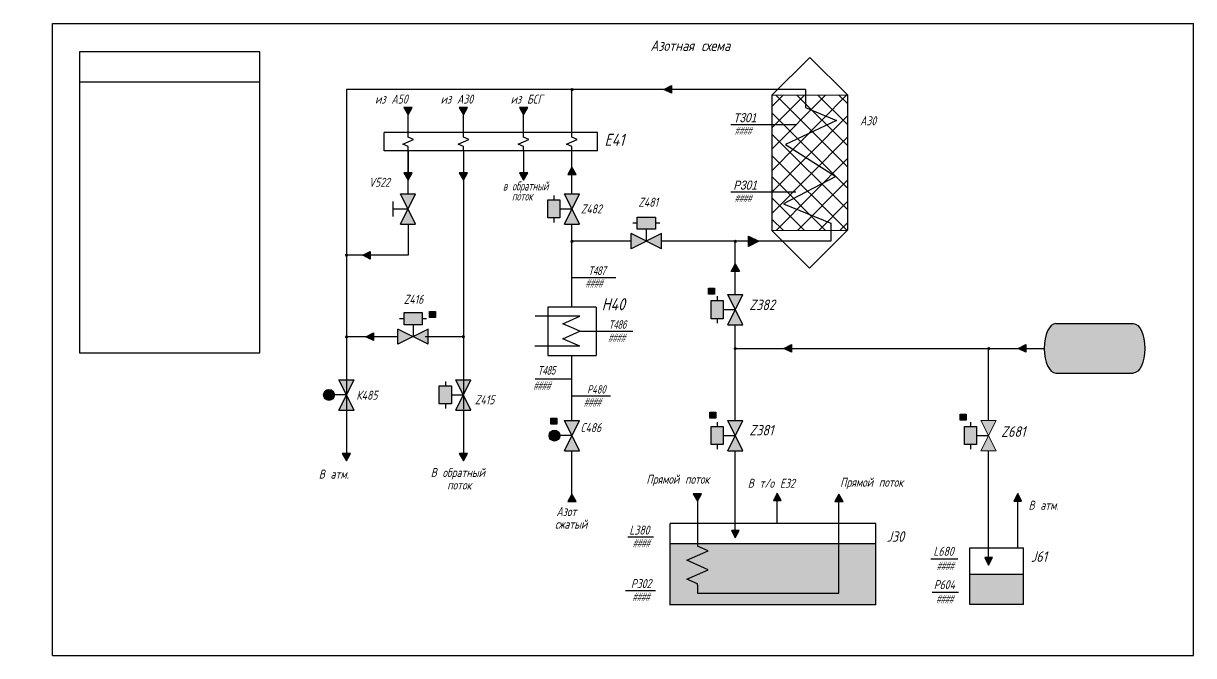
# Model space of a CAD drawing. Header units: millimetres. Extents: x 2381 to 4712, y 775 to 1681.
# Drawn here: x 3427.2 to 3816.2, y 1189.9 to 1399.9 of the extents above; entities that cross this region are included whole.
import ezdxf

# ---------------------------------------------------------------- set-up
doc = ezdxf.new("R2010")
doc.units = ezdxf.units.MM
for name, color, linetype in [('razm', 3, 'Continuous'), ('shtrih', 3, 'Continuous'), ('TONKIE', 5, 'Continuous')]:
    doc.layers.add(name, color=color, linetype=linetype)
for name, color, linetype, lineweight in [('аппар и маш', 7, 'Continuous', 20), ('арматура', 7, 'Continuous', 40), ('неосн технол гел лин и арм', 2, 'Continuous', 25), ('температура', 232, 'Continuous', 25)]:
    doc.layers.add(name, color=color, linetype=linetype, lineweight=lineweight)
doc.styles.add('razmer', font='txt.shx', dxfattribs={"width": 0.8, "oblique": 15})
doc.styles.get("Standard").update_dxf_attribs({"font": 'arial.ttf'})

msp = doc.modelspace()

# ---------------------------------------------------------------- hatches: boundary and pattern name
h = msp.add_hatch(color=256)
h.dxf.hatch_style = 1
h.paths.add_polyline_path([(3553.67, 1371.93), (3555.06, 1369.51), (3556.46, 1371.93)])
h = msp.add_hatch(color=256)
h.dxf.hatch_style = 1
h.paths.add_polyline_path([(3572.06, 1371.93), (3573.45, 1369.51), (3574.85, 1371.93)])
h = msp.add_hatch(color=6)
h.dxf.hatch_style = 1
h.paths.add_polyline_path([(3592.06, 1371.93), (3593.46, 1369.51), (3594.85, 1371.93)])
h = msp.add_hatch(color=256)
h.dxf.hatch_style = 1
h.paths.add_polyline_path([(3553.67, 1350.19), (3555.06, 1347.77), (3556.46, 1350.19)])
h = msp.add_hatch(color=256)
h.dxf.hatch_style = 1
h.paths.add_polyline_path([(3572.06, 1350.19), (3573.45, 1347.77), (3574.85, 1350.19)])
h = msp.add_hatch(color=6)
h.dxf.hatch_style = 1
h.paths.add_polyline_path([(3592.06, 1350.19), (3593.46, 1347.77), (3594.85, 1350.19)])
h = msp.add_hatch(color=256)
h.dxf.hatch_style = 1
h.paths.add_polyline_path([(3557.58, 1343.25), (3552.54, 1343.25), (3555.06, 1338.21)])
h.paths.add_polyline_path([(3555.06, 1338.21), (3552.54, 1333.17), (3557.58, 1333.17)])
h = msp.add_hatch(color=256)
h.dxf.hatch_style = 1
h.paths.add_polyline_path([(3607.01, 1343.29), (3609.53, 1338.25), (3612.05, 1343.29)])
h.paths.add_polyline_path([(3609.53, 1338.25), (3607.01, 1333.21), (3612.05, 1333.21)])
h = msp.add_hatch(color=255)
h.dxf.hatch_style = 1
h.paths.add_polyline_path([(3605.53, 1341.25), (3601.53, 1341.25), (3601.53, 1335.25), (3605.53, 1335.25), (3605.53, 1339.25)])
h = msp.add_hatch(color=255)
h.dxf.hatch_style = 1
h.paths.add_polyline_path([(3637.27, 1335.53), (3631.27, 1335.53), (3631.27, 1331.53), (3635.27, 1331.53), (3637.27, 1331.53)])
h.paths.add_polyline_path([(3559.73, 1303.79), (3553.73, 1303.79), (3553.73, 1299.79), (3557.73, 1299.79), (3559.73, 1299.79)])
h.paths.add_polyline_path([(3202.51, 1290.62), (3196.51, 1290.62), (3196.51, 1286.62), (3200.51, 1286.62), (3202.51, 1286.62)])
h = msp.add_hatch(color=2)
edge = h.paths.add_edge_path()
edge.add_arc((3534.6, 1322.9), 0.55, 0, 360)
h = msp.add_hatch(color=256)
h.dxf.hatch_style = 1
h.paths.add_polyline_path([(3542.51, 1324.12), (3539.99, 1322.85), (3542.51, 1321.57)])
h = msp.add_hatch(color=256)
h.dxf.hatch_style = 1
h.paths.add_polyline_path([(3654.96, 1311.97), (3654.96, 1309.97), (3656.96, 1309.97), (3656.96, 1311.97)])
h = msp.add_hatch(color=255)
h.dxf.hatch_style = 1
h.paths.add_polyline_path([(3659.84, 1307.79), (3655.84, 1307.79), (3655.84, 1301.79), (3659.84, 1301.79), (3659.84, 1305.79)])
h = msp.add_hatch(color=256)
h.dxf.hatch_style = 1
h.paths.add_polyline_path([(3663.84, 1304.79), (3666.36, 1309.83), (3661.32, 1309.83)])
h.paths.add_polyline_path([(3661.32, 1299.75), (3666.36, 1299.75), (3663.84, 1304.79)])
h = msp.add_hatch(color=3)
h.dxf.hatch_style = 1
h.paths.add_polyline_path([(3564.14, 1304.23), (3562.14, 1304.23), (3562.14, 1302.23), (3564.14, 1302.23)])
h = msp.add_hatch(color=2)
edge = h.paths.add_edge_path()
edge.add_arc((3534.6, 1295.73), 0.55, 0, 360)
h = msp.add_hatch(color=256)
h.dxf.hatch_style = 1
h.paths.add_polyline_path([(3543.57, 1297.06), (3541.05, 1295.79), (3543.57, 1294.51)])
h = msp.add_hatch(color=256)
h.dxf.hatch_style = 1
h.paths.add_polyline_path([(3551.69, 1293.27), (3556.73, 1295.79), (3551.69, 1298.31)])
h.paths.add_polyline_path([(3556.73, 1295.79), (3561.77, 1293.27), (3561.77, 1298.31)])
h = msp.add_hatch(color=256)
edge = h.paths.add_edge_path()
edge.add_arc((3573.42, 1295.78), 0.55, 0, 360)
h = msp.add_hatch(color=256)
h.dxf.hatch_style = 1
h.paths.add_polyline_path([(3570.93, 1281.49), (3573.45, 1276.45), (3575.97, 1281.49)])
h.paths.add_polyline_path([(3575.97, 1271.41), (3573.45, 1276.45), (3570.93, 1271.41)])
h = msp.add_hatch(color=255)
h.dxf.hatch_style = 1
h.paths.add_polyline_path([(3530.57, 1276.45, 1), (3526.97, 1276.45, 1)])
h = msp.add_hatch(color=255)
h.dxf.hatch_style = 1
h.paths.add_polyline_path([(3569.45, 1279.45), (3565.45, 1279.45), (3565.45, 1273.45), (3569.45, 1273.45), (3569.45, 1277.45)])
h = msp.add_hatch(color=3)
h.dxf.hatch_style = 1
h.paths.add_polyline_path([(3604.51, 1268.78), (3602.51, 1268.78), (3602.51, 1266.78), (3604.51, 1266.78)])
h = msp.add_hatch(color=3)
h.dxf.hatch_style = 1
h.paths.add_polyline_path([(3657.33, 1270.76), (3655.33, 1270.76), (3655.33, 1268.76), (3657.33, 1268.76)])
h = msp.add_hatch(color=3)
h.dxf.hatch_style = 1
h.paths.add_polyline_path([(3740.6, 1270.11), (3738.6, 1270.11), (3738.6, 1268.11), (3740.6, 1268.11)])
h = msp.add_hatch(color=255)
h.dxf.hatch_style = 1
h.paths.add_polyline_path([(3605.53, 1262.94, 1), (3601.93, 1262.94, 1)])
h = msp.add_hatch(color=255)
h.dxf.hatch_style = 1
h.paths.add_polyline_path([(3659.84, 1265.94), (3655.84, 1265.94), (3655.84, 1259.94), (3659.84, 1259.94), (3659.84, 1263.94)])
h = msp.add_hatch(color=255)
h.dxf.hatch_style = 1
h.paths.add_polyline_path([(3744.05, 1265.94), (3740.05, 1265.94), (3740.05, 1259.94), (3744.05, 1259.94), (3744.05, 1263.94)])
h = msp.add_hatch(color=256)
h.dxf.hatch_style = 1
h.paths.add_polyline_path([(3745.53, 1267.98), (3748.05, 1262.94), (3750.57, 1267.98)])
h.paths.add_polyline_path([(3750.57, 1257.9), (3748.05, 1262.94), (3745.53, 1257.9)])
h = msp.add_hatch(color=256)
h.dxf.hatch_style = 1
h.paths.add_polyline_path([(3609.53, 1262.94), (3607.01, 1257.9), (3612.05, 1257.9)])
h = msp.add_hatch(color=256)
h.dxf.hatch_style = 1
h.paths.add_polyline_path([(3534.57, 1254.62), (3535.97, 1257.04), (3533.18, 1257.04)])
h = msp.add_hatch(color=6)
h.dxf.hatch_style = 1
h.paths.add_polyline_path([(3573.45, 1254.62), (3574.85, 1257.04), (3572.06, 1257.04)])
at = {"layer": 'shtrih'}
h = msp.add_hatch(color=256, dxfattribs=at)
h.dxf.hatch_style = 1
h.paths.add_polyline_path([(3629.23, 1330.05), (3629.23, 1325.01), (3634.27, 1327.53)])
h.paths.add_polyline_path([(3634.27, 1327.53), (3639.31, 1325.01), (3639.31, 1330.05)])
h = msp.add_hatch(color=256, dxfattribs=at)
h.dxf.hatch_style = 1
h.paths.add_polyline_path([(3537.09, 1281.49), (3532.05, 1281.49), (3534.57, 1276.45)])
h.paths.add_polyline_path([(3537.09, 1271.41), (3534.57, 1276.45), (3532.05, 1271.41)])
h = msp.add_hatch(color=256, dxfattribs=at)
h.dxf.hatch_style = 1
h.paths.add_polyline_path([(3607.01, 1267.98), (3609.53, 1262.94), (3612.05, 1267.98)])
h = msp.add_hatch(color=256, dxfattribs=at)
h.dxf.hatch_style = 1
h.paths.add_polyline_path([(3663.84, 1262.94), (3666.36, 1267.98), (3661.32, 1267.98)])
h.paths.add_polyline_path([(3663.84, 1262.94), (3661.32, 1257.9), (3666.36, 1257.9)])
at = {"layer": 'TONKIE'}
h = msp.add_hatch(color=256, dxfattribs=at)
h.dxf.hatch_style = 1
h.paths.add_polyline_path([(3651.25, 1241.22), (3652.65, 1243.64), (3649.86, 1243.64)])
h = msp.add_hatch(color=256, dxfattribs=at)
h.dxf.hatch_style = 1
h.paths.add_polyline_path([(3698.31, 1243.51), (3696.91, 1241.09), (3699.7, 1241.09)])
at = {"layer": 'неосн технол гел лин и арм'}
h = msp.add_hatch(color=256, dxfattribs=at)
h.dxf.hatch_style = 1
h.paths.add_polyline_path([(3665.23, 1317.46), (3663.84, 1319.88), (3662.44, 1317.46)])
h = msp.add_hatch(color=256, dxfattribs=at)
edge = h.paths.add_edge_path()
edge.add_ellipse((3796.13, 1291.92), major_axis=(0, -8.22), ratio=0.470085, start_angle=0, end_angle=180)
edge.add_line((3796.13, 1300.14), (3770.42, 1300.14))
edge.add_ellipse((3770.42, 1291.92), major_axis=(0, -8.22), ratio=0.470085, start_angle=180, end_angle=360)
edge.add_line((3770.42, 1283.7), (3796.13, 1283.7))
h = msp.add_hatch(color=256, dxfattribs=at)
edge = h.paths.add_edge_path()
edge.add_arc((3663.81, 1291.86), 0.55, 180, 540, ccw=False)
h = msp.add_hatch(color=256, dxfattribs=at)
h.dxf.hatch_style = 1
h.paths.add_polyline_path([(3682.48, 1290.64), (3682.48, 1293.2), (3679.96, 1291.92)])
h = msp.add_hatch(color=256, dxfattribs=at)
edge = h.paths.add_edge_path()
edge.add_arc((3748.12, 1291.86), 0.55, 180, 540, ccw=False)
h = msp.add_hatch(color=256, dxfattribs=at)
h.dxf.hatch_style = 1
h.paths.add_polyline_path([(3760.44, 1290.64), (3760.44, 1293.2), (3757.92, 1291.92)])
h = msp.add_hatch(color=256, dxfattribs=at)
h.dxf.hatch_style = 1
h.paths.add_polyline_path([(3610.93, 1241.07), (3609.53, 1243.49), (3608.14, 1241.07)])
h = msp.add_hatch(color=256, dxfattribs=at)
h.dxf.hatch_style = 1
h.paths.add_polyline_path([(3679.08, 1241.35), (3677.79, 1243.87), (3676.52, 1241.35)])
h = msp.add_hatch(color=256, dxfattribs=at)
h.dxf.hatch_style = 1
h.paths.add_polyline_path([(3756.5, 1241.21), (3759.05, 1241.21), (3757.77, 1243.73)])
for points in [[(3662.56, 1231.48), (3665.11, 1231.48), (3663.84, 1228.96)], [(3748.05, 1219.91), (3746.77, 1222.43), (3749.32, 1222.43)], [(3759.66, 1206.87), (3759.66, 1216.85), (3741.79, 1216.85), (3741.79, 1206.87)]]:
    msp.add_hatch(color=256, dxfattribs=at).paths.add_polyline_path(points)
h = msp.add_hatch(color=256, dxfattribs=at)
h.paths.add_polyline_path([(3698.31, 1227.05), (3651.25, 1227.05), (3651.25, 1226.21), (3654.8, 1224.65), (3647.71, 1221.52), (3654.8, 1218.39), (3647.71, 1215.26), (3651.25, 1213.69), (3651.25, 1213.27), (3651.25, 1210.62), (3698.31, 1210.62)], flags=17)
h.paths.add_polyline_path([(3654.8, 1224.65), (3651.25, 1226.21), (3651.25, 1227.05), (3642.16, 1227.05), (3642.16, 1206.78), (3710.61, 1206.78), (3710.61, 1227.05), (3698.31, 1227.05), (3698.31, 1210.62), (3651.25, 1210.62), (3651.25, 1213.27), (3651.25, 1213.69), (3647.71, 1215.26), (3654.8, 1218.39), (3647.71, 1221.52)])
at = {"layer": 'температура'}
h = msp.add_hatch(color=2, dxfattribs=at)
edge = h.paths.add_edge_path()
edge.add_arc((3609.56, 1377.87), 0.55, 0, 360)
h = msp.add_hatch(color=2, dxfattribs=at)
h.dxf.hatch_style = 1
h.paths.add_polyline_path([(3640.11, 1377.94), (3642.63, 1376.65), (3642.63, 1379.21)])
h = msp.add_hatch(color=7, dxfattribs=at)
h.dxf.hatch_style = 1
h.paths.add_polyline_path([(3609.53, 1352.08), (3608.14, 1349.67), (3610.93, 1349.67)])
h = msp.add_hatch(color=7, dxfattribs=at)
edge = h.paths.add_edge_path()
edge.add_arc((3609.56, 1327.47), 0.55, 0, 360)
h = msp.add_hatch(color=2, dxfattribs=at)
edge = h.paths.add_edge_path()
edge.add_arc((3663.86, 1327.47), 0.55, 0, 360)
h = msp.add_hatch(color=2, dxfattribs=at)
h.dxf.hatch_style = 1
h.paths.add_polyline_path([(3668.26, 1329.25), (3668.26, 1325.81), (3671.71, 1327.53)])

# ---------------------------------------------------------------- linework, layer by layer
for p, q in [((3436.89, 1399.87), (3816.21, 1399.87)), ((3436.89, 1189.87), (3436.89, 1399.87)), ((3816.21, 1189.87), (3816.21, 1399.87)), ((3505.8, 1390.39), (3445.8, 1390.39)), ((3445.8, 1390.39), (3445.8, 1290.39)), ((3505.8, 1290.39), (3505.8, 1390.39)), ((3676.04, 1375.99), (3688.64, 1388.59)), ((3701.1, 1376.14), (3688.64, 1388.59)), ((3505.8, 1380.39), (3445.8, 1380.39)), ((3676.04, 1350.94), (3700.94, 1376.14)), ((3676.04, 1375.99), (3701.1, 1376.14)), ((3676.04, 1358.05), (3693.87, 1376.09)), ((3676.04, 1365.16), (3686.8, 1376.05)), ((3676.04, 1372.28), (3679.73, 1376.01)), ((3676.04, 1375.99), (3676.04, 1331.03)), ((3677.3, 1376), (3701.1, 1352.2)), ((3684.33, 1376.04), (3701.1, 1359.27)), ((3691.27, 1376.08), (3701.1, 1366.25)), ((3698.21, 1376.12), (3701.1, 1373.23)), ((3701.1, 1376.14), (3701.1, 1331.17)), ((3555.06, 1363.69), (3555.06, 1369.51)), ((3573.45, 1363.69), (3573.45, 1369.51)), ((3676.04, 1370.18), (3701.1, 1345.13)), ((3662.34, 1366.35), (3683.94, 1366.35)), ((3676.04, 1343.82), (3701.1, 1369.18)), ((3618.03, 1363.69), (3547.09, 1363.69)), ((3547.09, 1357.52), (3547.09, 1363.69)), ((3555.06, 1362.09), (3555.06, 1363.69)), ((3556.85, 1361.3), (3555.06, 1362.09)), ((3573.45, 1362.09), (3573.45, 1363.69)), ((3575.24, 1361.3), (3573.45, 1362.09)), ((3618.03, 1357.52), (3618.03, 1363.69)), ((3676.04, 1363.11), (3701.1, 1338.05)), ((3676.04, 1363.11), (3701.1, 1338.05)), ((3676.04, 1336.71), (3701.1, 1362.07)), ((3553.31, 1359.74), (3556.85, 1361.3)), ((3555.06, 1358.96), (3553.31, 1359.74)), ((3555.06, 1357.52), (3555.06, 1358.96)), ((3571.7, 1359.74), (3575.24, 1361.3)), ((3573.45, 1358.96), (3571.7, 1359.74)), ((3573.45, 1357.52), (3573.45, 1358.96)), ((3618.03, 1357.52), (3547.09, 1357.52)), ((3555.06, 1357.52), (3555.06, 1350.19)), ((3555.06, 1343.25), (3555.06, 1357.52)), ((3573.45, 1357.52), (3573.45, 1350.19)), ((3676.04, 1356.04), (3700.91, 1331.17)), ((3677.46, 1331.03), (3701.1, 1354.95)), ((3573.45, 1347.77), (3573.45, 1271.74)), ((3676.04, 1348.97), (3693.88, 1331.13)), ((3684.53, 1331.08), (3701.1, 1347.84)), ((3557.58, 1333.17), (3552.54, 1343.25)), ((3552.54, 1333.17), (3557.58, 1343.25)), ((3552.54, 1343.25), (3557.58, 1343.25)), ((3607.01, 1333.21), (3612.05, 1343.29)), ((3612.05, 1333.21), (3607.01, 1343.29)), ((3607.01, 1343.29), (3612.05, 1343.29)), ((3662.34, 1343.95), (3683.94, 1343.95)), ((3550.06, 1335.71), (3550.06, 1340.71)), ((3601.53, 1335.25), (3601.53, 1341.25)), ((3601.53, 1341.25), (3605.53, 1341.25)), ((3605.53, 1341.25), (3605.53, 1339.25)), ((3605.53, 1339.25), (3605.53, 1335.25)), ((3676.04, 1341.9), (3686.85, 1331.09)), ((3691.6, 1331.12), (3701.1, 1340.73)), ((3555.06, 1338.21), (3550.06, 1338.21)), ((3605.53, 1335.25), (3601.53, 1335.25)), ((3605.53, 1338.25), (3609.53, 1338.25)), ((3631.27, 1331.53), (3631.27, 1335.53)), ((3631.27, 1335.53), (3637.27, 1335.53)), ((3637.27, 1335.53), (3637.27, 1331.53)), ((3676.04, 1334.83), (3679.82, 1331.05)), ((3552.54, 1333.17), (3557.58, 1333.17)), ((3555.06, 1333.17), (3555.06, 1322.85)), ((3607.01, 1333.21), (3612.05, 1333.21)), ((3635.27, 1331.53), (3631.27, 1331.53)), ((3634.27, 1331.53), (3634.27, 1327.53)), ((3637.27, 1331.53), (3635.27, 1331.53)), ((3676.04, 1331.03), (3701.1, 1331.17)), ((3676.04, 1331.03), (3688.49, 1318.57)), ((3701.1, 1331.17), (3688.49, 1318.57)), ((3698.67, 1331.16), (3701.1, 1333.61)), ((3639.31, 1325.01), (3629.23, 1330.05)), ((3629.23, 1325.01), (3629.23, 1330.05)), ((3639.31, 1330.05), (3629.23, 1325.01)), ((3639.31, 1325.01), (3639.31, 1330.05)), ((3555.06, 1322.85), (3534.57, 1322.85)), ((3539.99, 1322.85), (3542.51, 1324.12)), ((3542.51, 1321.57), (3539.99, 1322.85)), ((3542.51, 1324.12), (3542.51, 1321.57)), ((3609.53, 1315.49), (3624.12, 1315.49)), ((3654.96, 1309.97), (3654.96, 1311.97)), ((3654.96, 1311.97), (3656.96, 1311.97)), ((3656.96, 1311.97), (3656.96, 1309.97)), ((3656.96, 1309.97), (3654.96, 1309.97)), ((3655.84, 1301.79), (3655.84, 1307.79)), ((3655.84, 1307.79), (3659.84, 1307.79)), ((3659.84, 1307.79), (3659.84, 1305.79)), ((3666.36, 1299.75), (3661.32, 1309.83)), ((3661.32, 1299.75), (3666.36, 1309.83)), ((3661.32, 1309.83), (3666.36, 1309.83)), ((3553.73, 1299.79), (3553.73, 1303.79)), ((3553.73, 1303.79), (3559.73, 1303.79)), ((3559.73, 1303.79), (3559.73, 1299.79)), ((3562.14, 1302.23), (3562.14, 1304.23)), ((3562.14, 1304.23), (3564.14, 1304.23)), ((3564.14, 1304.23), (3564.14, 1302.23)), ((3617.59, 1305.64), (3601.48, 1305.64)), ((3601.48, 1305.64), (3601.48, 1289.53)), ((3617.59, 1305.64), (3617.59, 1289.53)), ((3659.84, 1305.79), (3659.84, 1301.79)), ((3659.84, 1304.79), (3663.84, 1304.79)), ((3663.84, 1304.79), (3663.84, 1304.79)), ((3557.73, 1299.79), (3553.73, 1299.79)), ((3556.73, 1299.79), (3556.73, 1295.79)), ((3559.73, 1299.79), (3557.73, 1299.79)), ((3564.14, 1302.23), (3562.14, 1302.23)), ((3659.84, 1301.79), (3655.84, 1301.79)), ((3661.32, 1299.75), (3666.36, 1299.75)), ((3770.42, 1300.14), (3796.13, 1300.14)), ((3551.69, 1295.79), (3534.57, 1295.79)), ((3541.05, 1295.79), (3543.57, 1297.06)), ((3543.57, 1294.51), (3541.05, 1295.79)), ((3543.57, 1297.06), (3543.57, 1294.51)), ((3551.69, 1293.27), (3551.69, 1298.31)), ((3561.77, 1298.31), (3551.69, 1293.27)), ((3561.77, 1293.27), (3551.69, 1298.31)), ((3573.45, 1295.79), (3560.75, 1295.79)), ((3561.77, 1293.27), (3561.77, 1298.31)), ((3612.2, 1297.63), (3629.74, 1297.63)), ((3445.8, 1290.39), (3505.8, 1290.39)), ((3601.48, 1289.53), (3617.59, 1289.53)), ((3537.09, 1271.41), (3532.05, 1281.49)), ((3532.05, 1271.41), (3537.09, 1281.49)), ((3532.05, 1281.49), (3537.09, 1281.49)), ((3570.93, 1271.41), (3575.97, 1281.49)), ((3575.97, 1271.41), (3570.93, 1281.49)), ((3570.93, 1281.49), (3575.97, 1281.49)), ((3609.53, 1281.73), (3597.36, 1281.73)), ((3770.42, 1283.7), (3796.13, 1283.7)), ((3534.57, 1276.45), (3530.57, 1276.45)), ((3565.45, 1273.45), (3565.45, 1279.45)), ((3565.45, 1279.45), (3569.45, 1279.45)), ((3569.45, 1279.45), (3569.45, 1277.45)), ((3569.45, 1277.45), (3569.45, 1273.45)), ((3569.45, 1276.45), (3573.45, 1276.45)), ((3609.53, 1276.11), (3622.33, 1276.11)), ((3569.45, 1273.45), (3565.45, 1273.45)), ((3532.05, 1271.41), (3537.09, 1271.41)), ((3534.57, 1271.41), (3534.57, 1257.04)), ((3570.93, 1271.41), (3575.97, 1271.41)), ((3602.51, 1266.78), (3602.51, 1268.78)), ((3602.51, 1268.78), (3604.51, 1268.78)), ((3604.51, 1268.78), (3604.51, 1266.78)), ((3655.33, 1268.76), (3655.33, 1270.76)), ((3655.33, 1270.76), (3657.33, 1270.76)), ((3657.33, 1268.76), (3655.33, 1268.76)), ((3657.33, 1270.76), (3657.33, 1268.76)), ((3738.6, 1268.11), (3738.6, 1270.11)), ((3738.6, 1270.11), (3740.6, 1270.11)), ((3740.6, 1270.11), (3740.6, 1268.11)), ((3604.51, 1266.78), (3602.51, 1266.78)), ((3612.05, 1257.9), (3607.01, 1267.98)), ((3607.01, 1257.9), (3612.05, 1267.98)), ((3607.01, 1267.98), (3612.05, 1267.98)), ((3655.84, 1259.94), (3655.84, 1265.94)), ((3655.84, 1265.94), (3659.84, 1265.94)), ((3659.84, 1265.94), (3659.84, 1263.94)), ((3666.36, 1257.9), (3661.32, 1267.98)), ((3661.32, 1257.9), (3666.36, 1267.98)), ((3661.32, 1267.98), (3666.36, 1267.98)), ((3740.6, 1268.11), (3738.6, 1268.11)), ((3740.05, 1259.94), (3740.05, 1265.94)), ((3740.05, 1265.94), (3744.05, 1265.94)), ((3744.05, 1265.94), (3744.05, 1263.94)), ((3609.53, 1262.94), (3605.53, 1262.94)), ((3609.53, 1262.94), (3609.53, 1262.94)), ((3659.84, 1263.94), (3659.84, 1259.94)), ((3659.84, 1262.94), (3663.84, 1262.94)), ((3663.84, 1262.94), (3663.84, 1262.94)), ((3744.05, 1263.94), (3744.05, 1259.94)), ((3744.05, 1262.94), (3748.05, 1262.94)), ((3607.01, 1257.9), (3612.05, 1257.9)), ((3659.84, 1259.94), (3655.84, 1259.94)), ((3661.32, 1257.9), (3666.36, 1257.9)), ((3744.05, 1259.94), (3740.05, 1259.94)), ((3710.61, 1233.8), (3642.16, 1233.8)), ((3642.16, 1206.78), (3642.16, 1233.8)), ((3710.61, 1206.78), (3710.61, 1233.8)), ((3636.62, 1229.17), (3628.14, 1229.17)), ((3710.61, 1227.05), (3642.16, 1227.05)), ((3728.83, 1221.99), (3737.88, 1221.99)), ((3759.66, 1216.85), (3741.79, 1216.85)), ((3637.31, 1211.42), (3627.36, 1211.42)), ((3729.27, 1210.91), (3738.1, 1210.91)), ((3710.61, 1206.78), (3641.92, 1206.78)), ((3436.89, 1189.87), (3816.21, 1189.87))]:
    msp.add_line(p, q)
at = {"color": 2}
for p, q in [((3534.57, 1377.94), (3534.57, 1267.98)), ((3585.03, 1377.94), (3534.57, 1377.94)), ((3609.53, 1377.94), (3585.03, 1377.94))]:
    msp.add_line(p, q, dxfattribs=at)
at = {"color": 6}
for p, q in [((3593.46, 1363.69), (3593.46, 1369.51)), ((3593.46, 1362.09), (3593.46, 1363.69)), ((3595.24, 1361.3), (3593.46, 1362.09)), ((3591.7, 1359.74), (3595.24, 1361.3)), ((3593.46, 1358.96), (3591.7, 1359.74)), ((3593.46, 1357.52), (3593.46, 1358.96)), ((3593.46, 1357.52), (3593.46, 1350.19)), ((3573.45, 1271.41), (3573.45, 1257.04))]:
    msp.add_line(p, q, dxfattribs=at)
at = {"color": 255, "lineweight": 30}
for p, q in [((3603.53, 1342.75), (3603.53, 1341.25)), ((3603.53, 1335.25), (3603.53, 1333.75)), ((3657.84, 1309.29), (3657.84, 1307.79)), ((3657.84, 1301.79), (3657.84, 1300.29)), ((3567.45, 1280.95), (3567.45, 1279.45)), ((3567.45, 1273.45), (3567.45, 1271.95)), ((3657.84, 1267.44), (3657.84, 1265.94)), ((3742.05, 1267.44), (3742.05, 1265.94)), ((3657.84, 1259.94), (3657.84, 1258.44)), ((3742.05, 1259.94), (3742.05, 1258.44))]:
    msp.add_line(p, q, dxfattribs=at)
at = {"color": 253, "lineweight": 30}
for p, q in [((3631.27, 1333.53), (3629.77, 1333.53)), ((3638.77, 1333.53), (3637.27, 1333.53)), ((3553.73, 1301.79), (3552.23, 1301.79)), ((3561.23, 1301.79), (3559.73, 1301.79))]:
    msp.add_line(p, q, dxfattribs=at)
for points in [[(3555.06, 1369.51), (3556.46, 1371.93), (3553.67, 1371.93)], [(3573.45, 1369.51), (3574.85, 1371.93), (3572.06, 1371.93)], [(3555.06, 1347.77), (3556.46, 1350.19), (3553.67, 1350.19)], [(3573.45, 1347.77), (3574.85, 1350.19), (3572.06, 1350.19)], [(3534.57, 1254.62), (3535.97, 1257.04), (3533.18, 1257.04)]]:
    msp.add_lwpolyline(points, close=True)
at = {"color": 6}
for points in [[(3593.46, 1369.51), (3594.85, 1371.93), (3592.06, 1371.93)], [(3593.46, 1347.77), (3594.85, 1350.19), (3592.06, 1350.19)], [(3573.45, 1254.62), (3574.85, 1257.04), (3572.06, 1257.04)]]:
    msp.add_lwpolyline(points, close=True, dxfattribs=at)
for centre in [(3528.77, 1276.45), (3603.73, 1262.94)]:
    msp.add_circle(centre, 1.8)
msp.add_ellipse((3770.42, 1291.92), major_axis=(0, -8.22), ratio=0.470085, start_param=3.141593, end_param=6.283185)
at = {"extrusion": (0, 0, -1)}
msp.add_ellipse((3796.13, 1291.92), major_axis=(0, -8.22), ratio=0.470085, start_param=3.141593, end_param=6.283185, dxfattribs=at)
at = {"layer": 'razm', "color": 0}
for p, q in [((3676.04, 1331.87), (3676.04, 1331.56)), ((3748.05, 1262.94), (3748.05, 1262.94))]:
    msp.add_line(p, q, dxfattribs=at)
at = {"layer": 'TONKIE'}
for p, q in [((3651.25, 1241.22), (3651.25, 1226.21)), ((3698.31, 1210.62), (3698.31, 1241.09)), ((3654.8, 1224.65), (3651.25, 1226.21)), ((3647.71, 1221.52), (3654.8, 1224.65)), ((3654.8, 1218.39), (3647.71, 1221.52)), ((3647.71, 1215.26), (3654.8, 1218.39)), ((3651.25, 1213.69), (3647.71, 1215.26)), ((3651.25, 1213.27), (3651.25, 1213.69)), ((3651.25, 1213.27), (3651.25, 1210.62)), ((3651.25, 1210.62), (3698.31, 1210.62))]:
    msp.add_line(p, q, dxfattribs=at)
for points in [[(3651.25, 1241.22), (3652.65, 1243.64), (3649.86, 1243.64)], [(3698.31, 1243.51), (3696.91, 1241.09), (3699.7, 1241.09)]]:
    msp.add_lwpolyline(points, close=True, dxfattribs=at)
at = {"layer": 'аппар и маш', "color": 51}
for p, q in [((3750.57, 1257.9), (3745.53, 1267.98)), ((3745.53, 1257.9), (3750.57, 1267.98)), ((3745.53, 1267.98), (3750.57, 1267.98)), ((3745.53, 1257.9), (3750.57, 1257.9))]:
    msp.add_line(p, q, dxfattribs=at)
at = {"layer": 'арматура', "lineweight": -2}
for p, q in [((3741.79, 1225.69), (3759.66, 1225.69)), ((3741.79, 1206.87), (3741.79, 1225.69)), ((3759.66, 1206.87), (3759.66, 1225.69)), ((3759.66, 1206.87), (3741.79, 1206.87))]:
    msp.add_line(p, q, dxfattribs=at)
at = {"layer": 'неосн технол гел лин и арм'}
for p, q in [((3663.84, 1309.83), (3663.84, 1327.53)), ((3663.84, 1291.92), (3663.84, 1299.75)), ((3663.84, 1267.98), (3663.84, 1291.92)), ((3663.84, 1291.92), (3766.56, 1291.92)), ((3679.96, 1291.92), (3682.48, 1293.2)), ((3682.48, 1290.64), (3679.96, 1291.92)), ((3682.48, 1293.2), (3682.48, 1290.64)), ((3748.05, 1267.98), (3748.05, 1291.92)), ((3757.92, 1291.92), (3760.44, 1293.2)), ((3760.44, 1290.64), (3757.92, 1291.92)), ((3760.44, 1293.2), (3760.44, 1290.64)), ((3609.53, 1267.98), (3609.53, 1289.53)), ((3609.53, 1241.56), (3609.53, 1257.9)), ((3663.84, 1231.48), (3663.84, 1257.9)), ((3748.05, 1222.43), (3748.05, 1257.9)), ((3677.79, 1243.87), (3676.52, 1241.35)), ((3676.52, 1241.35), (3679.08, 1241.35)), ((3679.08, 1241.35), (3677.79, 1243.87)), ((3677.8, 1233.8), (3677.8, 1241.35)), ((3757.77, 1243.73), (3756.5, 1241.21)), ((3756.5, 1241.21), (3759.05, 1241.21)), ((3759.05, 1241.21), (3757.77, 1243.73)), ((3757.77, 1225.69), (3757.77, 1241.21)), ((3665.11, 1231.48), (3662.56, 1231.48)), ((3662.56, 1231.48), (3663.84, 1228.96)), ((3665.11, 1231.48), (3662.56, 1231.48)), ((3662.56, 1231.48), (3663.84, 1228.96)), ((3663.84, 1228.96), (3665.11, 1231.48)), ((3663.84, 1228.96), (3665.11, 1231.48)), ((3749.32, 1222.43), (3746.77, 1222.43)), ((3746.77, 1222.43), (3748.05, 1219.91)), ((3748.05, 1219.91), (3749.32, 1222.43))]:
    msp.add_line(p, q, dxfattribs=at)
for points in [[(3663.84, 1319.88), (3665.23, 1317.46), (3662.44, 1317.46)], [(3609.53, 1243.49), (3608.14, 1241.07), (3610.93, 1241.07)]]:
    msp.add_lwpolyline(points, close=True, dxfattribs=at)
at = {"layer": 'температура', "color": 2}
for p, q in [((3687.24, 1377.94), (3609.53, 1377.94)), ((3640.11, 1377.94), (3642.63, 1379.21)), ((3642.63, 1376.65), (3640.11, 1377.94)), ((3642.63, 1379.21), (3642.63, 1376.65)), ((3687.24, 1377.94), (3687.24, 1371.99)), ((3687.24, 1371.99), (3697.46, 1367.63)), ((3697.46, 1367.63), (3680.59, 1359.62)), ((3680.59, 1359.62), (3697.26, 1349)), ((3697.26, 1349), (3679.85, 1339.89)), ((3679.85, 1339.89), (3695.6, 1333.47)), ((3695.6, 1333.47), (3695.6, 1327.53)), ((3695.6, 1327.53), (3663.84, 1327.53)), ((3668.26, 1325.81), (3668.26, 1329.25)), ((3668.26, 1329.25), (3671.71, 1327.53)), ((3671.71, 1327.53), (3668.26, 1325.81))]:
    msp.add_line(p, q, dxfattribs=at)
at = {"layer": 'температура', "color": 7}
for p, q in [((3609.53, 1363.69), (3609.53, 1377.94)), ((3609.53, 1362.09), (3609.53, 1363.69)), ((3611.32, 1361.3), (3609.53, 1362.09)), ((3607.78, 1359.74), (3611.32, 1361.3)), ((3609.53, 1358.96), (3607.78, 1359.74)), ((3609.53, 1357.52), (3609.53, 1358.96)), ((3609.53, 1343.29), (3609.53, 1357.52)), ((3609.53, 1305.64), (3609.53, 1333.21)), ((3629.23, 1327.53), (3609.53, 1327.53)), ((3663.84, 1327.53), (3639.31, 1327.53))]:
    msp.add_line(p, q, dxfattribs=at)
at = {"layer": 'температура', "color": 1}
for p, q in [((3612.2, 1302.64), (3597.36, 1302.64)), ((3606.53, 1300.13), (3612.2, 1302.64)), ((3609.37, 1298.88), (3606.53, 1300.13)), ((3606.53, 1295.13), (3612.2, 1297.63)), ((3612.2, 1297.63), (3609.35, 1298.89)), ((3612.2, 1292.62), (3597.19, 1292.62)), ((3612.2, 1292.62), (3606.53, 1295.13))]:
    msp.add_line(p, q, dxfattribs=at)
at = {"layer": 'температура', "color": 7}
msp.add_lwpolyline([(3609.53, 1352.08), (3608.14, 1349.67), (3610.93, 1349.67)], close=True, dxfattribs=at)

# ---------------------------------------------------------------- texts
at = {"style": 'razmer', "oblique": 15}
for s, height, width, p in [('Азотная схема ', 3.5, 0.8, (3635.63, 1390.74)), ('из А50', 3, 0.75, (3544.07, 1373.23)), ('из А30', 3, 0.75, (3565.88, 1373.23)), ('из БСГ', 3, 0.75, (3589.16, 1373.23)), ('A30', 3, 0.75, (3705.32, 1366.02)), ('Е41', 4, 0.8, (3620.35, 1359.22)), ('V522', 3, 0.75, (3541.97, 1345.59)), ('в обратный', 3, 0.6, (3586.6, 1344.37)), ('поток', 3, 0.6, (3589.58, 1341.03)), ('Z482', 3, 0.75, (3612.49, 1336.76)), ('Z481', 3, 0.75, (3631.61, 1338.99)), ('Z416', 3, 0.75, (3553.62, 1306.72)), ('Н40', 4, 0.8, (3619.43, 1304.58)), ('Z382', 3.5, 0.8, (3668.46, 1304.64)), ('К485', 3, 0.75, (3537.85, 1274.87)), ('Z415', 3, 0.75, (3577.26, 1273.34)), ('P480', 2.8, 0.7, (3614.57, 1276.9)), ('C486', 3, 0.75, (3612.35, 1264.11)), ('Z381', 3.5, 0.8, (3668.49, 1263)), ('Z681', 3.5, 0.8, (3752.22, 1262.53)), ('В атм.', 3, 0.75, (3525.38, 1248.65)), ('В обратный', 3, 0.75, (3562.59, 1249.18)), ('Прямой поток', 3, 0.75, (3634.29, 1246.96)), ('Прямой поток', 3, 0.75, (3698.71, 1245.96)), ('поток', 3, 0.75, (3568.07, 1245.03)), ('В т/о Е32', 3, 0.75, (3668, 1245.6)), ('В атм.', 3, 0.75, (3761.34, 1238.32)), ('Азот', 3, 0.75, (3604.37, 1236.22)), ('сжатый', 3, 0.75, (3603.9, 1232.02)), ('L380', 3, 0.75, (3628.6, 1230.06)), ('J30', 3.5, 0.8, (3714.16, 1227.67)), ('L680', 3, 0.75, (3729.69, 1223.01)), ('J61', 3.5, 0.8, (3762.14, 1221.01)), ('P302', 3, 0.75, (3629.15, 1212.3)), ('P604', 3, 0.75, (3729.84, 1211.93))]:
    msp.add_text(s, height=height, dxfattribs=dict(at, width=width)).set_placement(p)
at = {"oblique": 15}
for s, height, width, p in [('T301', 3, 0.8, (3663.18, 1367.06)), ('####', 2.52, 0.65, (3663.69, 1362.93)), ('P301', 3, 0.8, (3663.18, 1344.65)), ('####', 2.52, 0.65, (3663.69, 1340.53)), ('Т487', 2.8, 0.65, (3615, 1316.34)), ('####', 2.8, 0.65, (3614.08, 1312.14)), ('Т486', 2.8, 0.65, (3621.77, 1298.46)), ('####', 2.8, 0.65, (3621.58, 1294.07)), ('Т485', 2.8, 0.65, (3598.17, 1283.23)), ('####', 2.8, 0.65, (3596.74, 1278.15)), ('####', 2.8, 0.65, (3613.53, 1272.61)), ('####', 2.8, 0.65, (3629.76, 1225.78)), ('####', 2.8, 0.65, (3730.83, 1218.27)), ('####', 2.8, 0.65, (3629.72, 1208.02)), ('####', 2.8, 0.65, (3730.66, 1207.2))]:
    msp.add_text(s, height=height, dxfattribs=dict(at, width=width)).set_placement(p)

doc.saveas('drawing.dxf')
